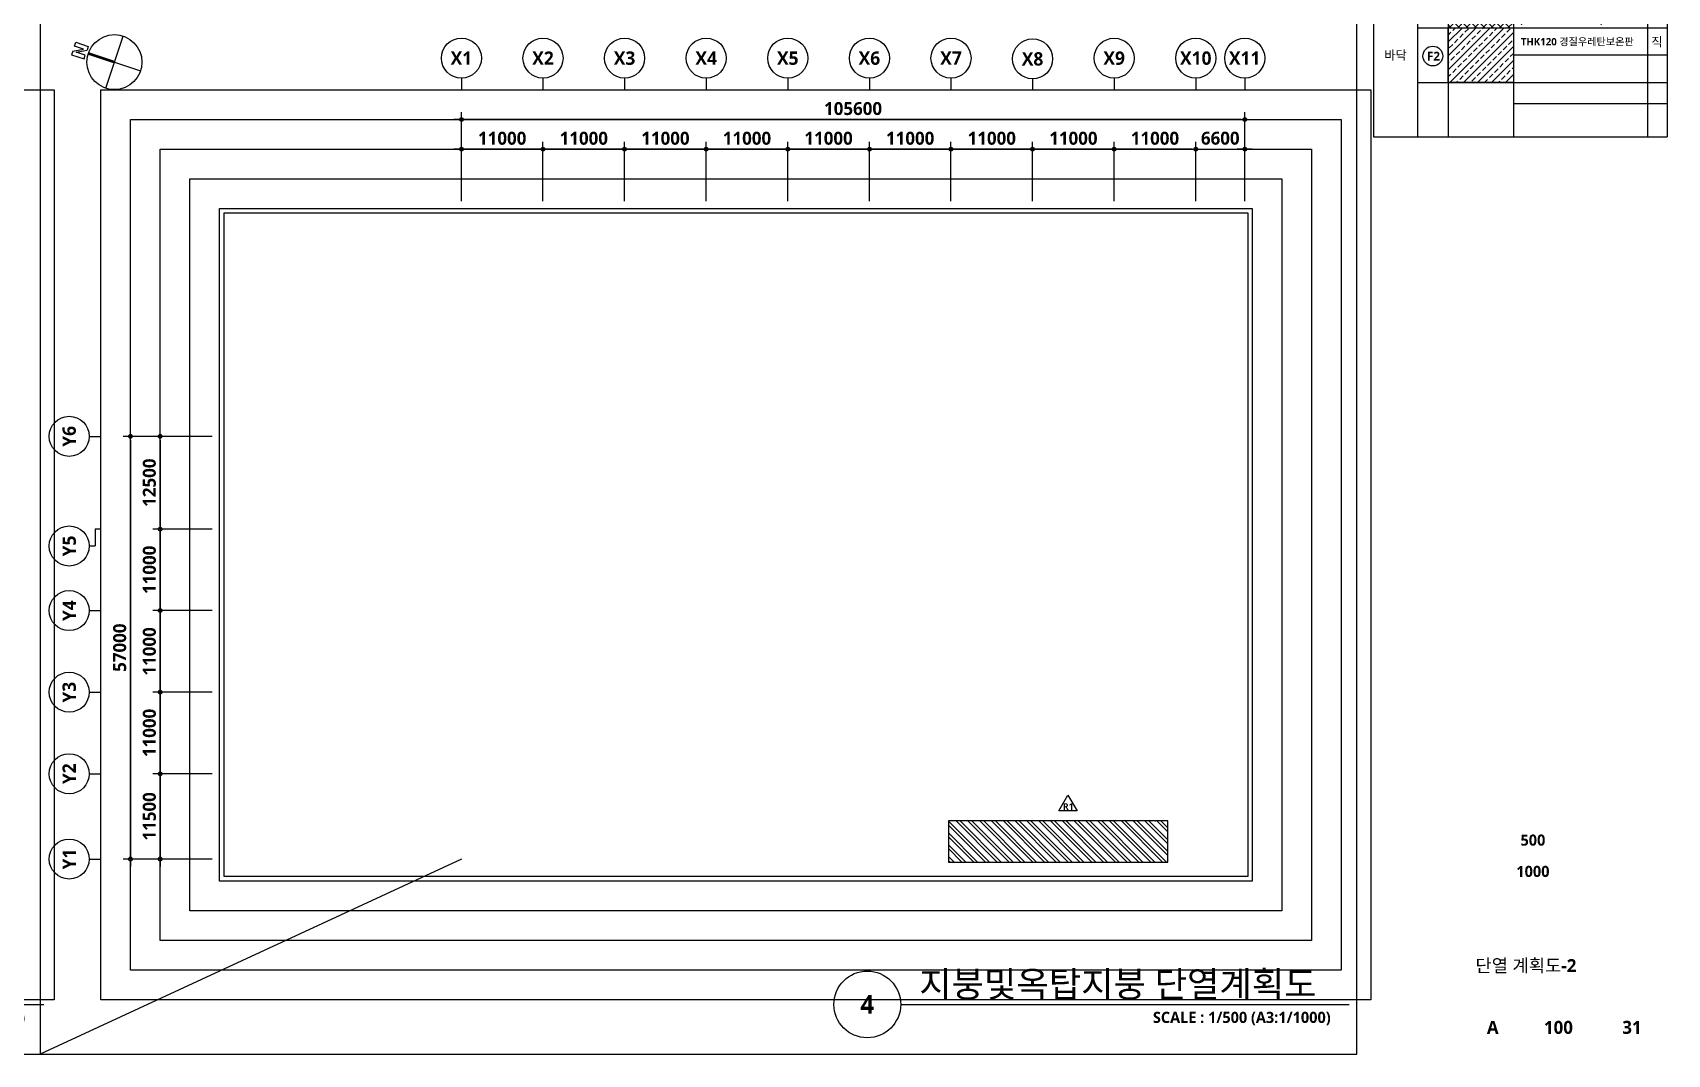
# Model space of a CAD drawing. Header units: millimetres. Extents: x 15454 to 832298, y 124519 to 402165.
# Drawn here: x 611935 to 832298, y 124519 to 262288 of the extents above; entities that cross this region are included whole.
import ezdxf
from ezdxf.enums import TextEntityAlignment as Align

# ---------------------------------------------------------------- set-up
doc = ezdxf.new("R2010")
doc.units = ezdxf.units.MM
doc.header["$LTSCALE"] = 300
doc.header["$MEASUREMENT"] = 0
doc.header["$PDSIZE"] = -5
doc.layers.get('0').update_dxf_attribs({"linetype": 'CONTINUOUS'})
doc.layers.get('Defpoints').update_dxf_attribs({"color": 161, "linetype": 'CONTINUOUS'})
for name, color, linetype in [('A-ANNO-GRA1', 7, 'CONTINUOUS'), ('A-ANNO-NORT', 7, 'CONTINUOUS'), ('A-ANNO-TEXT1', 7, 'CONTINUOUS'), ('A-ANNO-TITL', 7, 'CONTINUOUS'), ('A-ST-AXIS-BUB', 7, 'CONTINUOUS'), ('A-ST-AXIS-DIM', 7, 'CONTINUOUS'), ('A-TEXT1', 2, 'CONTINUOUS'), ('AA-XXXX-TXT1', 2, 'CONTINUOUS'), ('BOX', 7, 'CONTINUOUS'), ('COR', 4, 'CONTINUOUS'), ('FIN', 5, 'CONTINUOUS'), ('X-SEC-종$0$A-ST-AXIS-BUB', 7, 'CONTINUOUS')]:
    doc.layers.add(name, color=color, linetype=linetype)
for name, color, linetype, plot in [('Defpoint', 161, 'CONTINUOUS', False), ('G(그리드1)', 185, 'CONTINUOUS', False), ('G(그리드2)', 235, 'CONTINUOUS', False)]:
    doc.layers.add(name, color=color, linetype=linetype, plot=plot)
doc.styles.add('SH_대대리576', font='')
doc.styles.add('SH_진천_나눔', font='')
doc.styles.add('맑은고딕', font='NanumGothicBold.ttf')
doc.styles.get('SH_대대리576').set_extended_font_data('NanumGothic', bold=True)
doc.styles.get('SH_진천_나눔').set_extended_font_data('NanumGothic', bold=True)
doc.dimstyles.new('SHP 500', dxfattribs={"dimscale": 500, "dimtxt": 3.5, "dimasz": 1, "dimexe": 2, "dimexo": 2, "dimgap": 1, "dimtad": 1, "dimdec": 0, "dimzin": 0, "dimdsep": 46, "dimtxsty": 'SH_진천_나눔', "dimblk": 'DIMDOT', "dimcen": 0.09, "dimclrd": 256, "dimclre": 256, "dimclrt": 3, "dimadec": 0, "dimazin": 1, "dimtfac": 1, "dimtdec": 0, "dimtix": 1, "dimtmove": 2, "dimatfit": 0, "dimldrblk": 'DIMDOT', "dimfxl": 1, "dimtolj": 1, "dimtzin": 0, "dimlwd": -1, "dimlwe": -1, "dimarcsym": 0})

# ---------------------------------------------------------------- blocks, each defined once
blk = doc.blocks.new('DIMDOT')
at = {"color": 0}
blk.add_line((-2, 0), (2, 0), dxfattribs=at)
for radius in [0.5, 0.25]:
    blk.add_circle((0, 0), radius, dxfattribs=at)
blk = doc.blocks.new('*D6841')
at = {"layer": 'A-ST-AXIS-DIM'}
for p, q in [((669729, 239581), (669729, 251581)), ((775329, 239581), (775329, 251581)), ((774829, 250581), (670229, 250581))]:
    blk.add_line(p, q, dxfattribs=at)
at = {"layer": 'Defpoints', "color": 0}
for p in [(669729, 250581), (669729, 238581), (775329, 238581)]:
    blk.add_point(p, dxfattribs=at)
at = {"layer": 'A-ST-AXIS-DIM', "linetype": 'ByBlock', "xscale": 500, "yscale": 500, "zscale": 500, "rotation": 180}
blk.add_blockref('DIMDOT', (669729, 250581), dxfattribs=at)
at = {"layer": 'A-ST-AXIS-DIM', "linetype": 'ByBlock', "xscale": 500, "yscale": 500, "zscale": 500}
blk.add_blockref('DIMDOT', (775329, 250581), dxfattribs=at)
at = {"layer": 'A-ST-AXIS-DIM', "color": 3, "insert": (722529, 252047), "char_height": 1750, "attachment_point": 5, "style": 'SH_진천_나눔'}
blk.add_mtext('\\A1;105600', dxfattribs=at)
blk = doc.blocks.new('*D6842')
at = {"layer": 'A-ST-AXIS-DIM'}
for p, q in [((669729, 239581), (669729, 247581)), ((680729, 239581), (680729, 247581)), ((680229, 246581), (670229, 246581))]:
    blk.add_line(p, q, dxfattribs=at)
at = {"layer": 'Defpoints', "color": 0}
for p in [(669729, 246581), (669729, 238581), (680729, 238581)]:
    blk.add_point(p, dxfattribs=at)
at = {"layer": 'A-ST-AXIS-DIM', "linetype": 'ByBlock', "xscale": 500, "yscale": 500, "zscale": 500, "rotation": 180}
blk.add_blockref('DIMDOT', (669729, 246581), dxfattribs=at)
at = {"layer": 'A-ST-AXIS-DIM', "linetype": 'ByBlock', "xscale": 500, "yscale": 500, "zscale": 500}
blk.add_blockref('DIMDOT', (680729, 246581), dxfattribs=at)
at = {"layer": 'A-ST-AXIS-DIM', "color": 3, "insert": (675229, 248041), "char_height": 1750, "attachment_point": 5, "style": 'SH_진천_나눔'}
blk.add_mtext('\\A1;11000', dxfattribs=at)
blk = doc.blocks.new('*D6843')
at = {"layer": 'A-ST-AXIS-DIM'}
for p, q in [((680729, 239581), (680729, 247581)), ((691729, 239581), (691729, 247581)), ((691229, 246581), (681229, 246581))]:
    blk.add_line(p, q, dxfattribs=at)
at = {"layer": 'Defpoints', "color": 0}
for p in [(680729, 246581), (680729, 238581), (691729, 238581)]:
    blk.add_point(p, dxfattribs=at)
at = {"layer": 'A-ST-AXIS-DIM', "linetype": 'ByBlock', "xscale": 500, "yscale": 500, "zscale": 500, "rotation": 180}
blk.add_blockref('DIMDOT', (680729, 246581), dxfattribs=at)
at = {"layer": 'A-ST-AXIS-DIM', "linetype": 'ByBlock', "xscale": 500, "yscale": 500, "zscale": 500}
blk.add_blockref('DIMDOT', (691729, 246581), dxfattribs=at)
at = {"layer": 'A-ST-AXIS-DIM', "color": 3, "insert": (686229, 248041), "char_height": 1750, "attachment_point": 5, "style": 'SH_진천_나눔'}
blk.add_mtext('\\A1;11000', dxfattribs=at)
blk = doc.blocks.new('*D6844')
at = {"layer": 'A-ST-AXIS-DIM'}
for p, q in [((691729, 239581), (691729, 247581)), ((702729, 239581), (702729, 247581)), ((702229, 246581), (692229, 246581))]:
    blk.add_line(p, q, dxfattribs=at)
at = {"layer": 'Defpoints', "color": 0}
for p in [(691729, 246581), (691729, 238581), (702729, 238581)]:
    blk.add_point(p, dxfattribs=at)
at = {"layer": 'A-ST-AXIS-DIM', "linetype": 'ByBlock', "xscale": 500, "yscale": 500, "zscale": 500, "rotation": 180}
blk.add_blockref('DIMDOT', (691729, 246581), dxfattribs=at)
at = {"layer": 'A-ST-AXIS-DIM', "linetype": 'ByBlock', "xscale": 500, "yscale": 500, "zscale": 500}
blk.add_blockref('DIMDOT', (702729, 246581), dxfattribs=at)
at = {"layer": 'A-ST-AXIS-DIM', "color": 3, "insert": (697229, 248041), "char_height": 1750, "attachment_point": 5, "style": 'SH_진천_나눔'}
blk.add_mtext('\\A1;11000', dxfattribs=at)
blk = doc.blocks.new('*D6845')
at = {"layer": 'A-ST-AXIS-DIM'}
for p, q in [((702729, 239581), (702729, 247581)), ((713729, 239581), (713729, 247581)), ((713229, 246581), (703229, 246581))]:
    blk.add_line(p, q, dxfattribs=at)
at = {"layer": 'Defpoints', "color": 0}
for p in [(702729, 246581), (702729, 238581), (713729, 238581)]:
    blk.add_point(p, dxfattribs=at)
at = {"layer": 'A-ST-AXIS-DIM', "linetype": 'ByBlock', "xscale": 500, "yscale": 500, "zscale": 500, "rotation": 180}
blk.add_blockref('DIMDOT', (702729, 246581), dxfattribs=at)
at = {"layer": 'A-ST-AXIS-DIM', "linetype": 'ByBlock', "xscale": 500, "yscale": 500, "zscale": 500}
blk.add_blockref('DIMDOT', (713729, 246581), dxfattribs=at)
at = {"layer": 'A-ST-AXIS-DIM', "color": 3, "insert": (708229, 248041), "char_height": 1750, "attachment_point": 5, "style": 'SH_진천_나눔'}
blk.add_mtext('\\A1;11000', dxfattribs=at)
blk = doc.blocks.new('*D6846')
at = {"layer": 'A-ST-AXIS-DIM'}
for p, q in [((713729, 239581), (713729, 247581)), ((724729, 239581), (724729, 247581)), ((724229, 246581), (714229, 246581))]:
    blk.add_line(p, q, dxfattribs=at)
at = {"layer": 'Defpoints', "color": 0}
for p in [(713729, 246581), (713729, 238581), (724729, 238581)]:
    blk.add_point(p, dxfattribs=at)
at = {"layer": 'A-ST-AXIS-DIM', "linetype": 'ByBlock', "xscale": 500, "yscale": 500, "zscale": 500, "rotation": 180}
blk.add_blockref('DIMDOT', (713729, 246581), dxfattribs=at)
at = {"layer": 'A-ST-AXIS-DIM', "linetype": 'ByBlock', "xscale": 500, "yscale": 500, "zscale": 500}
blk.add_blockref('DIMDOT', (724729, 246581), dxfattribs=at)
at = {"layer": 'A-ST-AXIS-DIM', "color": 3, "insert": (719229, 248041), "char_height": 1750, "attachment_point": 5, "style": 'SH_진천_나눔'}
blk.add_mtext('\\A1;11000', dxfattribs=at)
blk = doc.blocks.new('*D6847')
at = {"layer": 'A-ST-AXIS-DIM'}
for p, q in [((724729, 239581), (724729, 247581)), ((735729, 239581), (735729, 247581)), ((735229, 246581), (725229, 246581))]:
    blk.add_line(p, q, dxfattribs=at)
at = {"layer": 'Defpoints', "color": 0}
for p in [(724729, 246581), (724729, 238581), (735729, 238581)]:
    blk.add_point(p, dxfattribs=at)
at = {"layer": 'A-ST-AXIS-DIM', "linetype": 'ByBlock', "xscale": 500, "yscale": 500, "zscale": 500, "rotation": 180}
blk.add_blockref('DIMDOT', (724729, 246581), dxfattribs=at)
at = {"layer": 'A-ST-AXIS-DIM', "linetype": 'ByBlock', "xscale": 500, "yscale": 500, "zscale": 500}
blk.add_blockref('DIMDOT', (735729, 246581), dxfattribs=at)
at = {"layer": 'A-ST-AXIS-DIM', "color": 3, "insert": (730229, 248041), "char_height": 1750, "attachment_point": 5, "style": 'SH_진천_나눔'}
blk.add_mtext('\\A1;11000', dxfattribs=at)
blk = doc.blocks.new('*D6848')
at = {"layer": 'A-ST-AXIS-DIM'}
for p, q in [((735729, 239581), (735729, 247581)), ((746729, 239581), (746729, 247581)), ((746229, 246581), (736229, 246581))]:
    blk.add_line(p, q, dxfattribs=at)
at = {"layer": 'Defpoints', "color": 0}
for p in [(735729, 246581), (735729, 238581), (746729, 238581)]:
    blk.add_point(p, dxfattribs=at)
at = {"layer": 'A-ST-AXIS-DIM', "linetype": 'ByBlock', "xscale": 500, "yscale": 500, "zscale": 500, "rotation": 180}
blk.add_blockref('DIMDOT', (735729, 246581), dxfattribs=at)
at = {"layer": 'A-ST-AXIS-DIM', "linetype": 'ByBlock', "xscale": 500, "yscale": 500, "zscale": 500}
blk.add_blockref('DIMDOT', (746729, 246581), dxfattribs=at)
at = {"layer": 'A-ST-AXIS-DIM', "color": 3, "insert": (741229, 248041), "char_height": 1750, "attachment_point": 5, "style": 'SH_진천_나눔'}
blk.add_mtext('\\A1;11000', dxfattribs=at)
blk = doc.blocks.new('*D6849')
at = {"layer": 'A-ST-AXIS-DIM'}
for p, q in [((746729, 239581), (746729, 247581)), ((757729, 239581), (757729, 247581)), ((757229, 246581), (747229, 246581))]:
    blk.add_line(p, q, dxfattribs=at)
at = {"layer": 'Defpoints', "color": 0}
for p in [(746729, 246581), (746729, 238581), (757729, 238581)]:
    blk.add_point(p, dxfattribs=at)
at = {"layer": 'A-ST-AXIS-DIM', "linetype": 'ByBlock', "xscale": 500, "yscale": 500, "zscale": 500, "rotation": 180}
blk.add_blockref('DIMDOT', (746729, 246581), dxfattribs=at)
at = {"layer": 'A-ST-AXIS-DIM', "linetype": 'ByBlock', "xscale": 500, "yscale": 500, "zscale": 500}
blk.add_blockref('DIMDOT', (757729, 246581), dxfattribs=at)
at = {"layer": 'A-ST-AXIS-DIM', "color": 3, "insert": (752229, 248041), "char_height": 1750, "attachment_point": 5, "style": 'SH_진천_나눔'}
blk.add_mtext('\\A1;11000', dxfattribs=at)
blk = doc.blocks.new('*D6850')
at = {"layer": 'A-ST-AXIS-DIM'}
for p, q in [((757729, 239581), (757729, 247581)), ((768729, 239581), (768729, 247581)), ((768229, 246581), (758229, 246581))]:
    blk.add_line(p, q, dxfattribs=at)
at = {"layer": 'Defpoints', "color": 0}
for p in [(757729, 246581), (757729, 238581), (768729, 238581)]:
    blk.add_point(p, dxfattribs=at)
at = {"layer": 'A-ST-AXIS-DIM', "linetype": 'ByBlock', "xscale": 500, "yscale": 500, "zscale": 500, "rotation": 180}
blk.add_blockref('DIMDOT', (757729, 246581), dxfattribs=at)
at = {"layer": 'A-ST-AXIS-DIM', "linetype": 'ByBlock', "xscale": 500, "yscale": 500, "zscale": 500}
blk.add_blockref('DIMDOT', (768729, 246581), dxfattribs=at)
at = {"layer": 'A-ST-AXIS-DIM', "color": 3, "insert": (763229, 248041), "char_height": 1750, "attachment_point": 5, "style": 'SH_진천_나눔'}
blk.add_mtext('\\A1;11000', dxfattribs=at)
blk = doc.blocks.new('A-ST-AXIS-BUB-1')
at = {"layer": 'A-ST-AXIS-BUB'}
blk.add_line((0, 350), (0, 0), dxfattribs=at)
blk.add_circle((0, 950), 600, dxfattribs=at)
blk = doc.blocks.new('*D6869')
at = {"layer": 'A-ST-AXIS-DIM'}
for p, q in [((768729, 239581), (768729, 247581)), ((775329, 239581), (775329, 247581)), ((768229, 246581), (767729, 246581)), ((768729, 246581), (775329, 246581)), ((775829, 246581), (776329, 246581))]:
    blk.add_line(p, q, dxfattribs=at)
at = {"layer": 'Defpoints', "color": 0}
for p in [(775329, 246581), (768729, 238581), (775329, 238581)]:
    blk.add_point(p, dxfattribs=at)
at = {"layer": 'A-ST-AXIS-DIM', "linetype": 'ByBlock', "xscale": 500, "yscale": 500, "zscale": 500}
blk.add_blockref('DIMDOT', (768729, 246581), dxfattribs=at)
at = {"layer": 'A-ST-AXIS-DIM', "linetype": 'ByBlock', "xscale": 500, "yscale": 500, "zscale": 500, "rotation": 180}
blk.add_blockref('DIMDOT', (775329, 246581), dxfattribs=at)
at = {"layer": 'A-ST-AXIS-DIM', "color": 3, "insert": (772029, 248047), "char_height": 1750, "attachment_point": 5, "style": 'SH_진천_나눔'}
blk.add_mtext('\\A1;6600', dxfattribs=at)
blk = doc.blocks.new('*D6870')
at = {"layer": 'A-ST-AXIS-DIM'}
for p, q in [((636129, 207853), (624129, 207853)), ((625129, 207353), (625129, 151353)), ((636129, 150853), (624129, 150853))]:
    blk.add_line(p, q, dxfattribs=at)
at = {"layer": 'Defpoints', "color": 0}
for p in [(637129, 207853), (625129, 150853), (637129, 150853)]:
    blk.add_point(p, dxfattribs=at)
at = {"layer": 'A-ST-AXIS-DIM', "linetype": 'ByBlock', "xscale": 500, "yscale": 500, "zscale": 500}
for p, rotation in [((625129, 207853), 90), ((625129, 150853), 270)]:
    blk.add_blockref('DIMDOT', p, dxfattribs=dict(at, rotation=rotation))
at = {"layer": 'A-ST-AXIS-DIM', "color": 3, "insert": (623667, 179353), "char_height": 1750, "attachment_point": 5, "rotation": 90, "style": 'SH_진천_나눔'}
blk.add_mtext('\\A1;57000', dxfattribs=at)
blk = doc.blocks.new('*D6871')
at = {"layer": 'A-ST-AXIS-DIM'}
for p, q in [((636129, 162353), (628129, 162353)), ((629129, 161853), (629129, 151353)), ((636129, 150853), (628129, 150853))]:
    blk.add_line(p, q, dxfattribs=at)
at = {"layer": 'Defpoints', "color": 0}
for p in [(637129, 162353), (629129, 150853), (637129, 150853)]:
    blk.add_point(p, dxfattribs=at)
at = {"layer": 'A-ST-AXIS-DIM', "linetype": 'ByBlock', "xscale": 500, "yscale": 500, "zscale": 500}
for p, rotation in [((629129, 162353), 90), ((629129, 150853), 270)]:
    blk.add_blockref('DIMDOT', p, dxfattribs=dict(at, rotation=rotation))
at = {"layer": 'A-ST-AXIS-DIM', "color": 3, "insert": (627667, 156603), "char_height": 1750, "attachment_point": 5, "rotation": 90, "style": 'SH_진천_나눔'}
blk.add_mtext('\\A1;11500', dxfattribs=at)
blk = doc.blocks.new('*D6872')
at = {"layer": 'A-ST-AXIS-DIM'}
for p, q in [((636129, 173353), (628129, 173353)), ((629129, 172853), (629129, 162853)), ((636129, 162353), (628129, 162353))]:
    blk.add_line(p, q, dxfattribs=at)
at = {"layer": 'Defpoints', "color": 0}
for p in [(637129, 173353), (629129, 162353), (637129, 162353)]:
    blk.add_point(p, dxfattribs=at)
at = {"layer": 'A-ST-AXIS-DIM', "linetype": 'ByBlock', "xscale": 500, "yscale": 500, "zscale": 500}
for p, rotation in [((629129, 173353), 90), ((629129, 162353), 270)]:
    blk.add_blockref('DIMDOT', p, dxfattribs=dict(at, rotation=rotation))
at = {"layer": 'A-ST-AXIS-DIM', "color": 3, "insert": (627669, 167853), "char_height": 1750, "attachment_point": 5, "rotation": 90, "style": 'SH_진천_나눔'}
blk.add_mtext('\\A1;11000', dxfattribs=at)
blk = doc.blocks.new('*D6873')
at = {"layer": 'A-ST-AXIS-DIM'}
for p, q in [((636129, 184353), (628129, 184353)), ((629129, 183853), (629129, 173853)), ((636129, 173353), (628129, 173353))]:
    blk.add_line(p, q, dxfattribs=at)
at = {"layer": 'Defpoints', "color": 0}
for p in [(637129, 184353), (629129, 173353), (637129, 173353)]:
    blk.add_point(p, dxfattribs=at)
at = {"layer": 'A-ST-AXIS-DIM', "linetype": 'ByBlock', "xscale": 500, "yscale": 500, "zscale": 500}
for p, rotation in [((629129, 184353), 90), ((629129, 173353), 270)]:
    blk.add_blockref('DIMDOT', p, dxfattribs=dict(at, rotation=rotation))
at = {"layer": 'A-ST-AXIS-DIM', "color": 3, "insert": (627669, 178853), "char_height": 1750, "attachment_point": 5, "rotation": 90, "style": 'SH_진천_나눔'}
blk.add_mtext('\\A1;11000', dxfattribs=at)
blk = doc.blocks.new('*D6874')
at = {"layer": 'A-ST-AXIS-DIM'}
for p, q in [((636129, 195353), (628129, 195353)), ((629129, 194853), (629129, 184853)), ((636129, 184353), (628129, 184353))]:
    blk.add_line(p, q, dxfattribs=at)
at = {"layer": 'Defpoints', "color": 0}
for p in [(637129, 195353), (629129, 184353), (637129, 184353)]:
    blk.add_point(p, dxfattribs=at)
at = {"layer": 'A-ST-AXIS-DIM', "linetype": 'ByBlock', "xscale": 500, "yscale": 500, "zscale": 500}
for p, rotation in [((629129, 195353), 90), ((629129, 184353), 270)]:
    blk.add_blockref('DIMDOT', p, dxfattribs=dict(at, rotation=rotation))
at = {"layer": 'A-ST-AXIS-DIM', "color": 3, "insert": (627669, 189853), "char_height": 1750, "attachment_point": 5, "rotation": 90, "style": 'SH_진천_나눔'}
blk.add_mtext('\\A1;11000', dxfattribs=at)
blk = doc.blocks.new('*D6875')
at = {"layer": 'A-ST-AXIS-DIM'}
for p, q in [((636129, 207853), (628129, 207853)), ((629129, 207353), (629129, 195853)), ((636129, 195353), (628129, 195353))]:
    blk.add_line(p, q, dxfattribs=at)
at = {"layer": 'Defpoints', "color": 0}
for p in [(637129, 207853), (629129, 195353), (637129, 195353)]:
    blk.add_point(p, dxfattribs=at)
at = {"layer": 'A-ST-AXIS-DIM', "linetype": 'ByBlock', "xscale": 500, "yscale": 500, "zscale": 500}
for p, rotation in [((629129, 207853), 90), ((629129, 195353), 270)]:
    blk.add_blockref('DIMDOT', p, dxfattribs=dict(at, rotation=rotation))
at = {"layer": 'A-ST-AXIS-DIM', "color": 3, "insert": (627665, 201603), "char_height": 1750, "attachment_point": 5, "rotation": 90, "style": 'SH_진천_나눔'}
blk.add_mtext('\\A1;12500', dxfattribs=at)
blk = doc.blocks.new('A-ST-AXIS-BUB-2')
at = {"layer": 'X-SEC-종$0$A-ST-AXIS-BUB'}
blk.add_line((1800, 1050, -103000), (1800, 525, -103000), dxfattribs=at)
at = {"layer": 'X-SEC-종$0$A-ST-AXIS-BUB', "elevation": -103000}
blk.add_lwpolyline([(3323, 0), (3323, 525), (1800, 525)], dxfattribs=at)
at = {"layer": 'X-SEC-종$0$A-ST-AXIS-BUB'}
blk.add_circle((1800, 2850, -103000), 1800, dxfattribs=at)
blk = doc.blocks.new('dr-sy-018-D-M')
at = {"layer": 'A-ANNO-NORT'}
for p, q in [((-1, 16.4), (-2.5, 16.4)), ((-2.5, 16.4), (-2.5, 11.4)), ((-1, 16.4), (1, 12.8)), ((-1, 15.09), (1.05, 11.4)), ((-1, 11.4), (-1, 15.09)), ((1, 12.8), (1, 16.4)), ((1, 16.4), (2.5, 16.4)), ((2.5, 16.4), (2.5, 11.4)), ((-2.5, 11.4), (-1, 11.4)), ((2.5, 11.4), (1.05, 11.4)), ((-10.5, 0), (10.5, 0)), ((0, 0), (0, -10.5))]:
    blk.add_line(p, q, dxfattribs=at)
at = {"layer": 'A-ANNO-NORT', "const_width": 1}
blk.add_lwpolyline([(0, 10.5), (0, 0)], dxfattribs=at)
at = {"layer": 'A-ANNO-NORT'}
blk.add_circle((0, 0), 10.5, dxfattribs=at)
blk = doc.blocks.new('*U6191')
at = {"layer": 'A-ANNO-TITL'}
blk.add_line((0, 0), (5547, 0), dxfattribs=at)
blk.add_circle((-450, 0), 450, dxfattribs=at)
at = {"layer": 'AA-XXXX-TXT1', "style": 'SH_진천_나눔'}
blk.add_attdef('DWG.TITLE', (250, 100), '', height=350, dxfattribs=at)
at = {"layer": 'AA-XXXX-TXT1', "color": 7, "style": 'SH_진천_나눔'}
blk.add_attdef('NO1', text='', height=300, dxfattribs=at).set_placement((-450, 0), align=Align.MIDDLE)
at = {"layer": 'AA-XXXX-TXT1', "style": 'SH_진천_나눔'}
blk.add_attdef('SCALE', text='', height=150, dxfattribs=at).set_placement((5297, -100), align=Align.TOP_RIGHT)
blk = doc.blocks.new('*U6193')
at = {"layer": 'A-ANNO-TITL'}
blk.add_line((0, 0), (6047, 0), dxfattribs=at)
blk.add_circle((-450, 0), 450, dxfattribs=at)
at = {"layer": 'AA-XXXX-TXT1', "style": 'SH_진천_나눔'}
blk.add_attdef('DWG.TITLE', (250, 100), '', height=350, dxfattribs=at)
at = {"layer": 'AA-XXXX-TXT1', "color": 7, "style": 'SH_진천_나눔'}
blk.add_attdef('NO1', text='', height=300, dxfattribs=at).set_placement((-450, 0), align=Align.MIDDLE)
at = {"layer": 'AA-XXXX-TXT1', "style": 'SH_진천_나눔'}
blk.add_attdef('SCALE', text='', height=150, dxfattribs=at).set_placement((5797, -100), align=Align.TOP_RIGHT)
blk = doc.blocks.new('지붕및옥탑지붕 단열')
at = {"true_color": 0xffab8f}
h = blk.add_hatch(dxfattribs=at)
h.set_pattern_fill('ANSI32', color=21, scale=3000, angle=270)
h.set_pattern_definition([(315, (-1120198.1, 321934), (795.4951, 795.4951), []), (315, (-1120198.1, 321403.7), (795.4951, 795.4951), [])])
h.paths.add_polyline_path([(157291, 0), (186841, 0), (186866, 0), (186841, 5550), (185191, 5550), (185216, 5550), (157291, 5550)])
at = {"elevation": -103000}
for points in [[(173383, 9031), (174626, 6878), (172140, 6878)], [(157291, 0), (186841, 0), (186866, 0), (186841, 5550), (185191, 5550), (185216, 5550), (157291, 5550)], [(157291, 0), (186816, 0), (186841, 0), (186841, 5550), (185191, 5550), (185191, 5550), (157291, 5550)]]:
    blk.add_lwpolyline(points, close=True, dxfattribs=at)
at = {"layer": 'A-TEXT1', "style": '맑은고딕'}
blk.add_text('R1', height=900, dxfattribs=at).set_placement((172707, 7025, -103000))
blk = doc.blocks.new('바닥 단열재 표기')
at = {"layer": 'COR', "true_color": 0x0affff}
h = blk.add_hatch(dxfattribs=at)
h.set_pattern_fill('ANSI33', color=4, scale=5324)
h.set_pattern_definition([(45, (-588136.9, 492696), (-941.1591, 941.1591), []), (45, (-587195.8, 492696), (-941.1591, 941.1591), [665.5, -332.75])])
h.paths.add_polyline_path([(10056, 14706), (18846, 14706), (18846, 7353), (10056, 7353)])
at = {"layer": 'FIN', "true_color": 0x1414ff}
h = blk.add_hatch(dxfattribs=at)
h.set_pattern_fill('ANSI37', color=5, scale=6388.8)
h.set_pattern_definition([(45, (-888585577.4, -266947414.6), (-564.69547546, 564.69547546), []), (135, (-888585577.4, -266947414.6), (-564.69547546, -564.69547546), [])])
h.paths.add_polyline_path([(18846, 14706), (10056, 14706), (10056, 22060), (18846, 22060)])
blk.add_lwpolyline([(10056, 14706), (18846, 14706), (18846, 7353), (10056, 7353)], close=True)
at = {"layer": 'A-TEXT1'}
for centre in [(7986, 18259), (7986, 10905)]:
    blk.add_circle(centre, 1331, dxfattribs=at)
at = {"layer": 'BOX', "color": 4}
for p, q in [((0, 24457), (0, 0)), ((0, 24457), (39595, 24457)), ((0, 24457), (0, 0)), ((0, 24457), (0, 0)), ((0, 24457), (0, 0)), ((5920, 24457), (5920, 0)), ((10056, 24457), (10056, 14706)), ((18846, 24457), (18846, 0)), ((36933, 24457), (36933, 0)), ((39595, 24457), (39595, 0)), ((39595, 24457), (39595, 0)), ((0, 22060), (39595, 22060)), ((39595, 18383), (18846, 18383)), ((5920, 14706), (39595, 14706)), ((5920, 14706), (39595, 14706)), ((10056, 14706), (10056, 0)), ((18846, 14742), (18846, 7389)), ((18846, 14706), (18846, 7353)), ((39595, 11030), (18846, 11030)), ((5920, 7353), (39595, 7353)), ((5920, 7353), (39595, 7353)), ((0, 0), (39595, 0)), ((0, 0), (39595, 0)), ((0, 0), (39595, 0))]:
    blk.add_line(p, q, dxfattribs=at)
at = {"layer": 'BOX'}
blk.add_line((18846, 4517), (39595, 4517), dxfattribs=at)
at = {"layer": 'A-TEXT1', "color": 3, "style": '맑은고딕'}
for s, p in [('구분', (2904, 23313)), ('명칭', (8016, 23313)), ('표기', (14172, 23313)), ('단 열 재 종 류', (28279, 23313))]:
    blk.add_text(s, height=1197.9, dxfattribs=at).set_placement(p, align=Align.MIDDLE_CENTER)
for s, height, p in [('THK120 경질우레탄보온판', 1000, (19845, 19687)), ('직', 1198, (37452, 19552)), ('비드법보온판 1종(1호)', 1000, (19644, 16803)), ('(내화뿜칠:하이코트)THK10', 1000, (19675, 15312)), ('직', 1198, (37452, 15875)), ('THK120 경질우레탄보온판', 1000, (19845, 12334)), ('직', 1198, (37452, 12199))]:
    blk.add_text(s, height=height, dxfattribs=at).set_placement(p)
at = {"layer": 'A-TEXT1', "style": '맑은고딕'}
for s, p in [('F1', (7199, 17639)), ('F2', (7199, 10286))]:
    blk.add_text(s, height=1197.9, dxfattribs=at).set_placement(p)
at = {"layer": 'A-TEXT1', "color": 3, "style": '맑은고딕'}
blk.add_text('바닥', height=1197.9, dxfattribs=at).set_placement((2960, 11030), align=Align.MIDDLE)

msp = doc.modelspace()

# ---------------------------------------------------------------- linework, layer by layer
at = {"layer": 'A-ANNO-GRA1'}
msp.add_line((612954, 401519), (612954, 124519), dxfattribs=at)
at = {"layer": 'Defpoint'}
msp.add_lwpolyline([(435454, 124519), (790454, 124519), (790454, 401519), (435454, 401519)], close=True, dxfattribs=at)
at = {"layer": 'G(그리드1)'}
msp.add_line((669729, 150852.9), (612954, 124519), dxfattribs=at)
for points in [[(443629, 254581.5), (614829, 254581.5), (614829, 131881.5), (443629, 131881.5)], [(621129, 254581.5), (792329, 254581.5), (792329, 131881.5), (621129, 131881.5)], [(625129, 250581.5), (788329, 250581.5), (788329, 135881.5), (625129, 135881.5)], [(629129, 246581.5), (784329, 246581.5), (784329, 139881.5), (629129, 139881.5)], [(633129, 242581.5), (780329, 242581.5), (780329, 143881.5), (633129, 143881.5)], [(637129, 238581.5), (776329, 238581.5), (776329, 147881.5), (637129, 147881.5)]]:
    msp.add_lwpolyline(points, close=True, dxfattribs=at)
at = {"layer": 'G(그리드2)'}
msp.add_lwpolyline([(637729, 237981.5), (775729, 237981.5), (775729, 148481.5), (637729, 148481.5)], close=True, dxfattribs=at)

# ---------------------------------------------------------------- block references
for name, p in [('바닥 단열재 표기', (792702.3, 248236.5)), ('지붕및옥탑지붕 단열', (578113, 150452.9, 103000))]:
    msp.add_blockref(name, p)
ref = msp.add_blockref('*U6191', (557949, 131248.6), dxfattribs=dict(xscale=10, yscale=10, zscale=10))
ref.add_attrib('SCALE', 'SCALE : 1/500 (A3:1/1000)', dxfattribs={"layer": 'A-ANNO-TITL', "height": 1500, "style": 'SH_진천_나눔'}).set_placement((610916, 130248.6), align=Align.TOP_RIGHT)
ref.add_attrib('DWG.TITLE', '지상4층상부 단열계획도', (560449, 132248.6), dxfattribs={"layer": 'A-ANNO-TITL', "height": 3479.078, "style": 'SH_진천_나눔'})
ref.add_attrib('NO1', '3', dxfattribs={"layer": 'A-ANNO-TITL', "color": 7, "height": 2500, "style": 'SH_진천_나눔'}).set_placement((553449, 131248.6), align=Align.MIDDLE)
ref = msp.add_blockref('*U6193', (728949, 131248.6), dxfattribs=dict(xscale=10, yscale=10, zscale=10))
ref.add_attrib('SCALE', 'SCALE : 1/500 (A3:1/1000)', dxfattribs={"layer": 'A-ANNO-TITL', "height": 1500, "style": 'SH_진천_나눔'}).set_placement((786916, 130248.6), align=Align.TOP_RIGHT)
ref.add_attrib('DWG.TITLE', '지붕및옥탑지붕 단열계획도', (731449, 132248.6), dxfattribs={"layer": 'A-ANNO-TITL', "height": 3479.078, "style": 'SH_진천_나눔'})
ref.add_attrib('NO1', '4', dxfattribs={"layer": 'A-ANNO-TITL', "color": 7, "height": 2500, "style": 'SH_진천_나눔'}).set_placement((724449, 131248.6), align=Align.MIDDLE)
at = {"layer": 'A-ANNO-NORT', "xscale": 352.8000000000371, "yscale": 352.8000000000371, "zscale": 352.8000000000371, "rotation": 71.5319309375383}
msp.add_blockref('dr-sy-018-D-M', (622954, 258319), dxfattribs=at)
at = {"layer": 'A-ST-AXIS-BUB', "xscale": 4.5, "yscale": 4.5, "zscale": 4.5}
for p in [(669729, 254581.5), (680729, 254581.5), (691729, 254581.5), (702729, 254581.5), (713729, 254581.5), (724729, 254581.5), (735729, 254581.5), (746729, 254481.5), (757729, 254581.5), (768729, 254581.5), (775329, 254581.5)]:
    msp.add_blockref('A-ST-AXIS-BUB-1', p, dxfattribs=at)
at = {"layer": 'A-ST-AXIS-BUB'}
for name, p, xscale, yscale, zscale, rotation in [('A-ST-AXIS-BUB-1', (621129, 207852.9), 4.5, 4.5, 4.5, 90), ('A-ST-AXIS-BUB-2', (621129, 190368.6), 1.5, 1.5, 1.5, 90.00000000000001), ('A-ST-AXIS-BUB-1', (621129, 184352.9), 4.5, 4.5, 4.5, 90), ('A-ST-AXIS-BUB-1', (621129, 173352.9), 4.5, 4.5, 4.5, 90), ('A-ST-AXIS-BUB-1', (621129, 162352.9), 4.5, 4.5, 4.5, 90), ('A-ST-AXIS-BUB-1', (621129, 150852.9), 4.5, 4.5, 4.5, 90)]:
    msp.add_blockref(name, p, dxfattribs=dict(at, xscale=xscale, yscale=yscale, zscale=zscale, rotation=rotation))

# ---------------------------------------------------------------- texts
at = {"layer": 'A-ANNO-TEXT1', "style": 'SH_대대리576'}
for s, p in [('X1', (669729, 258856.5)), ('X2', (680729, 258856.5)), ('X3', (691729, 258856.5)), ('X4', (702729, 258856.5)), ('X5', (713729, 258856.5)), ('X6', (724729, 258856.5)), ('X7', (735729, 258856.5)), ('X8', (746729, 258756.5)), ('X9', (757729, 258856.5)), ('X10', (768729, 258856.5)), ('X11', (775329, 258856.5))]:
    msp.add_text(s, height=1800, dxfattribs=at).set_placement(p, align=Align.MIDDLE_CENTER)
for s, p in [('Y6', (616854, 207852.9)), ('Y5', (616854, 193068.6)), ('Y4', (616854, 184352.9)), ('Y3', (616854, 173352.9)), ('Y2', (616854, 162352.9)), ('Y1', (616854, 150852.9))]:
    msp.add_text(s, height=1800, rotation=90, dxfattribs=at).set_placement(p, align=Align.MIDDLE_CENTER)
at = {"layer": 'A-ANNO-TITL', "style": 'SH_진천_나눔'}
for s, height, p in [('500', 1500, (814179.9, 153408)), ('1000', 1500, (814179.9, 149186)), ('단열 계획도-2', 1750, (813237.8, 136505.3)), ('A', 1750, (808766.6, 128154.5)), ('100', 1750, (817622.1, 128154.5)), ('31', 1750, (827532.8, 128154.5))]:
    msp.add_text(s, height=height, dxfattribs=at).set_placement(p, align=Align.MIDDLE)

# ---------------------------------------------------------------- dimensions: what is measured, and where the dimension line sits
at = {"layer": 'A-ST-AXIS-DIM'}
for base, p1, p2, picture, middle in [((669729, 250581.5), (775329, 238581.5), (669729, 238581.5), '*D6841', (722529, 252047.2)), ((669729, 246581.5), (680729, 238581.5), (669729, 238581.5), '*D6842', (675229, 248041)), ((680729, 246581.5), (691729, 238581.5), (680729, 238581.5), '*D6843', (686229, 248041)), ((691729, 246581.5), (702729, 238581.5), (691729, 238581.5), '*D6844', (697229, 248041)), ((702729, 246581.5), (713729, 238581.5), (702729, 238581.5), '*D6845', (708229, 248041)), ((713729, 246581.5), (724729, 238581.5), (713729, 238581.5), '*D6846', (719229, 248041)), ((724729, 246581.5), (735729, 238581.5), (724729, 238581.5), '*D6847', (730229, 248041)), ((735729, 246581.5), (746729, 238581.5), (735729, 238581.5), '*D6848', (741229, 248041)), ((746729, 246581.5), (757729, 238581.5), (746729, 238581.5), '*D6849', (752229, 248041)), ((757729, 246581.5), (768729, 238581.5), (757729, 238581.5), '*D6850', (763229, 248041))]:
    dim = msp.add_linear_dim(base=base, p1=p1, p2=p2, dimstyle='SHP 500', override={"dimtxsty": 'SH_진천_나눔', "dimldrblk": 'DIMDOT'}, dxfattribs=at)
    dim.commit()
    dim.dimension.update_dxf_attribs({"geometry": picture, "text_midpoint": middle})
for base, p1, p2, angle, picture, middle in [((775329, 246581.5), (768729, 238581.5), (775329, 238581.5), 180, '*D6869', (772029, 248047.2)), ((625129, 150852.9, 103000), (637129, 207852.9, 103000), (637129, 150852.9, 103000), 90, '*D6870', (623667, 179352.9, 103000)), ((629129, 195352.9, 103000), (637129, 207852.9, 103000), (637129, 195352.9, 103000), 90, '*D6875', (627664.5, 201602.9, 103000)), ((629129, 184352.9, 103000), (637129, 195352.9, 103000), (637129, 184352.9, 103000), 90, '*D6874', (627669.5, 189852.9, 103000)), ((629129, 173352.9, 103000), (637129, 184352.9, 103000), (637129, 173352.9, 103000), 90, '*D6873', (627669.5, 178852.9, 103000)), ((629129, 162352.9, 103000), (637129, 173352.9, 103000), (637129, 162352.9, 103000), 90, '*D6872', (627669.5, 167852.9, 103000)), ((629129, 150852.9, 103000), (637129, 162352.9, 103000), (637129, 150852.9, 103000), 90, '*D6871', (627667, 156602.9, 103000))]:
    dim = msp.add_linear_dim(base=base, p1=p1, p2=p2, angle=angle, dimstyle='SHP 500', override={"dimtxsty": 'SH_진천_나눔', "dimldrblk": 'DIMDOT'}, dxfattribs=at)
    dim.commit()
    dim.dimension.update_dxf_attribs({"geometry": picture, "text_midpoint": middle})

doc.saveas('drawing.dxf')
